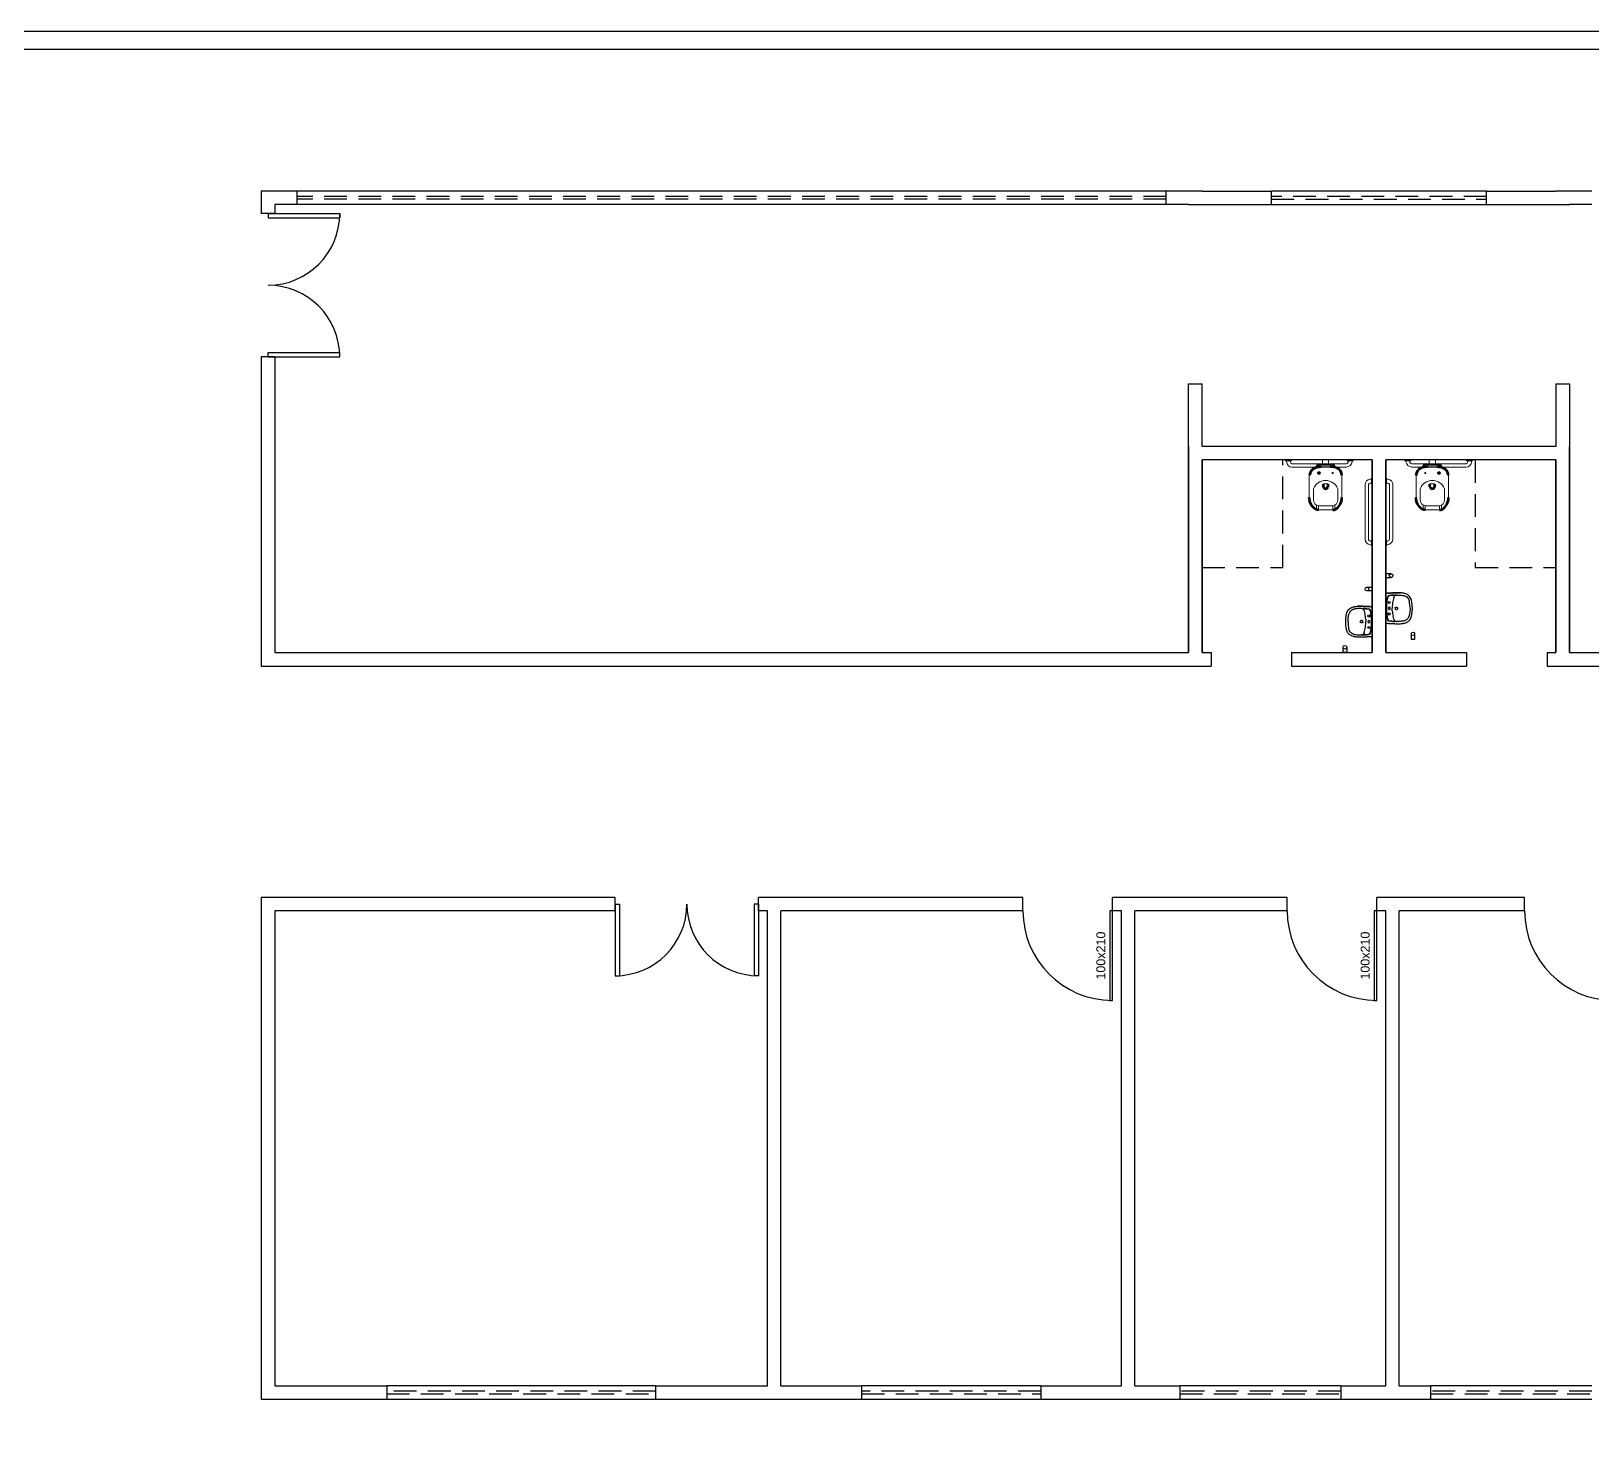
# Model space of a CAD drawing. Header units: centimetres. Extents: x 45464 to 689103, y 12036 to 15025.
# Drawn here: x 684745 to 686487, y 13469 to 15025 of the extents above; entities that cross this region are included whole.
import ezdxf
from ezdxf.enums import TextEntityAlignment as Align

# ---------------------------------------------------------------- set-up
doc = ezdxf.new("R2010")
doc.units = ezdxf.units.CM
doc.header["$LTSCALE"] = 4
doc.linetypes.add('DASHED2', pattern=[9.525, 6.35, -3.175])
for name, color, linetype in [('0.1', 1, 'Continuous'), ('0.2', 2, 'Continuous'), ('0.4', 4, 'Continuous'), ('0.6', 6, 'Continuous'), ('02-CONT', 2, 'Continuous'), ('08', 8, 'Continuous'), ('PDF1_PH - Metal', 253, 'Continuous'), ('PROJEÇÕES', 1, 'DASHED2')]:
    doc.layers.add(name, color=color, linetype=linetype)
doc.styles.add('2mm 1-50', font='arial.ttf', dxfattribs={"height": 0.1})

# ---------------------------------------------------------------- blocks, each defined once
blk = doc.blocks.new('1_00-flat-3-flat-1')
at = {"color": 1}
for centre, start, end in [((94.5, -46.7), 270, 0), ((94.5, -206.7), 0, 90)]:
    blk.add_arc(centre, 80, start, end, dxfattribs=at)
at = {"layer": '0.2'}
for p, q in [((94.5, -46.7), (174.5, -46.7)), ((94.5, -46.7), (94.5, -51.5)), ((94.5, -51.5), (174.5, -51.5)), ((174.5, -46.7), (174.5, -51.5)), ((94.5, -206.7), (94.5, -201.9)), ((94.5, -201.9), (174.5, -201.9)), ((94.5, -206.7), (174.5, -206.7)), ((174.5, -206.7), (174.5, -201.9))]:
    blk.add_line(p, q, dxfattribs=at)
blk = doc.blocks.new('1_00e-flat-8-flat-1')
at = {"color": 1}
blk.add_arc((28.4, 52.3), 100, 180, 270, dxfattribs=at)
at = {"layer": '02-CONT'}
blk.add_lwpolyline([(28.4, 52.3), (25.4, 52.3), (25.4, -47.7), (28.4, -47.7)], close=True, dxfattribs=at)
blk = doc.blocks.new('1_00e-flat-7-flat-1')
at = {"color": 1}
blk.add_arc((28.4, 52.3), 100, 180, 270, dxfattribs=at)
at = {"layer": '02-CONT'}
blk.add_lwpolyline([(28.4, 52.3), (25.4, 52.3), (25.4, -47.7), (28.4, -47.7)], close=True, dxfattribs=at)
blk = doc.blocks.new('1_00e-flat-6-flat-1')
at = {"color": 1}
blk.add_arc((28.4, 52.3), 100, 180, 270, dxfattribs=at)
at = {"layer": '02-CONT'}
blk.add_lwpolyline([(28.4, 52.3), (25.4, 52.3), (25.4, -47.7), (28.4, -47.7)], close=True, dxfattribs=at)
blk = doc.blocks.new('1_00-flat-1-flat-1')
at = {"color": 1}
for centre, start, end in [((-206.7, -94.5), 270, 0), ((-46.7, -94.5), 180, 270)]:
    blk.add_arc(centre, 80, start, end, dxfattribs=at)
at = {"layer": '0.2'}
for p, q in [((-206.7, -94.5), (-201.9, -94.5)), ((-206.7, -94.5), (-206.7, -174.5)), ((-201.9, -94.5), (-201.9, -174.5)), ((-51.5, -94.5), (-51.5, -174.5)), ((-46.7, -94.5), (-51.5, -94.5)), ((-46.7, -94.5), (-46.7, -174.5)), ((-206.7, -174.5), (-201.9, -174.5)), ((-46.7, -174.5), (-51.5, -174.5))]:
    blk.add_line(p, q, dxfattribs=at)
blk = doc.blocks.new('Barra 3-flat-4-flat-1')
at = {"layer": 'PDF1_PH - Metal', "lineweight": 9}
for points in [[(25378.6, 19003.4), (25378.6, 19064.4)], [(25382.4, 19003.4), (25382.4, 19064.4)], [(25384.5, 19070.3), (25385.8, 19070.3)], [(25384.5, 19066), (25385.8, 19066)], [(25384.5, 19001.3), (25385.8, 19001.3)], [(25384.5, 18997.1), (25385.8, 18997.1)]]:
    blk.add_lwpolyline(points, dxfattribs=at)
for points in [[(25386.6, 19064.8), (25386.6, 19071.5), (25385.8, 19071.5), (25385.8, 19064.8)], [(25386.6, 18995.8), (25386.6, 19002.6), (25385.8, 19002.6), (25385.8, 18995.8)]]:
    blk.add_lwpolyline(points, close=True, dxfattribs=at)
for centre, radius, start, end in [((25384.7, 19064.1), 6.14, 92.0523, 179.9639), ((25384.6, 19063.8), 2.26, 91.8185, 165.4984), ((25385.6, 19004), 6.99, 182.8701, 261.3064), ((25384.7, 19003.6), 2.27, 183.7764, 266.2265)]:
    blk.add_arc(centre, radius, start, end, dxfattribs=at)
blk = doc.blocks.new('Barra 3-flat-3-flat-1')
at = {"layer": 'PDF1_PH - Metal', "lineweight": 9}
for points in [[(-19064.8, 25386.6), (-19071.5, 25386.6), (-19071.5, 25385.8), (-19064.8, 25385.8)], [(-18995.8, 25386.6), (-19002.6, 25386.6), (-19002.6, 25385.8), (-18995.8, 25385.8)]]:
    blk.add_lwpolyline(points, close=True, dxfattribs=at)
for points in [[(-19070.3, 25384.5), (-19070.3, 25385.8)], [(-19066, 25384.5), (-19066, 25385.8)], [(-19003.4, 25382.4), (-19064.4, 25382.4)], [(-19003.4, 25378.6), (-19064.4, 25378.6)], [(-19001.3, 25384.5), (-19001.3, 25385.8)], [(-18997.1, 25384.5), (-18997.1, 25385.8)]]:
    blk.add_lwpolyline(points, dxfattribs=at)
for centre, radius, start, end in [((-19064.1, 25384.7), 6.14, 182.0523, 269.9639), ((-19063.8, 25384.6), 2.26, 181.8185, 255.4984), ((-19004, 25385.6), 6.99, 272.8701, 351.3064), ((-19003.6, 25384.7), 2.27, 273.7764, 356.2265)]:
    blk.add_arc(centre, radius, start, end, dxfattribs=at)
blk = doc.blocks.new('bacia sanit-flat-2-flat-1')
at = {"layer": 'PDF1_PH - Metal', "lineweight": 9}
for points in [[(24425.3, -16643.3), (24425.6, -16643.3), (24439.1, -16643.3), (24439.9, -16643.3)], [(24426.8, -16644.5), (24426.8, -16644.5), (24426.8, -16645), (24426.8, -16645.4), (24426.8, -16645.8), (24432.3, -16645.8), (24437.8, -16645.8), (24437.8, -16645.4), (24437.8, -16645), (24437.8, -16644.5)], [(24437.4, -16644.1), (24437, -16644.1), (24436.6, -16644.1), (24428.1, -16644.1), (24427.7, -16644.1), (24427.2, -16644.1)], [(24428.9, -16643.3), (24428.9, -16638.2)], [(24435.7, -16643.3), (24435.7, -16638.2)], [(24414.1, -16680.1), (24414.1, -16655.1)], [(24429.8, -16665.7), (24429.8, -16665.3), (24429.8, -16664.8), (24430.2, -16664.8), (24430.6, -16664.8), (24431.1, -16664.8), (24431.5, -16664.8), (24431.9, -16664.8), (24432.3, -16664.8), (24432.7, -16664.8), (24433.2, -16664.8), (24433.6, -16664.8), (24434, -16664.8), (24434.4, -16664.8), (24434.9, -16664.8), (24434.9, -16665.3), (24434.9, -16665.3)], [(24450.5, -16655.1), (24450.5, -16680.1)], [(24418.8, -16682.6), (24418.8, -16682.2), (24418.8, -16681.8), (24418.8, -16681.3), (24418.8, -16680.5), (24418.8, -16672), (24418.8, -16671.6), (24418.8, -16671.2), (24418.8, -16670.8), (24418.8, -16670.3)], [(24445.9, -16670.3), (24445.9, -16670.8), (24445.9, -16671.2), (24445.9, -16671.6), (24445.9, -16672), (24445.9, -16680.5), (24445.9, -16680.9), (24445.9, -16681.3), (24445.9, -16681.8), (24445.9, -16682.2), (24445.9, -16682.6)], [(24422.2, -16693.7), (24422.2, -16688.6)], [(24424.3, -16689.4), (24424.3, -16693.6), (24424.3, -16694)], [(24429.4, -16689.4), (24428.9, -16689.4), (24428.5, -16689.4), (24428.1, -16689.4), (24427.7, -16689.4), (24427.2, -16689.4), (24426.8, -16689.4), (24426.4, -16689.4), (24426, -16689.4), (24425.6, -16689.4), (24425.1, -16689.4), (24424.7, -16689.4), (24424.3, -16689.4)], [(24424.3, -16689.4), (24424.3, -16693.6), (24424.3, -16694)], [(24440.4, -16694), (24439.9, -16694), (24439.5, -16694), (24439.1, -16694), (24438.7, -16694), (24438.2, -16694), (24437.8, -16694), (24437.4, -16694), (24437, -16694), (24436.6, -16694), (24436.1, -16694), (24435.7, -16694), (24435.3, -16694), (24434.9, -16694), (24434.4, -16694), (24434, -16694), (24433.6, -16694), (24433.2, -16694), (24432.7, -16694), (24432.3, -16694), (24431.9, -16694), (24431.5, -16694), (24431.1, -16694), (24430.6, -16694), (24430.2, -16694), (24429.8, -16694), (24429.4, -16694), (24428.9, -16694), (24428.5, -16694), (24428.1, -16694), (24427.7, -16694), (24427.2, -16694), (24426.8, -16694), (24426.4, -16694), (24426, -16694), (24425.6, -16694), (24425.1, -16694), (24424.7, -16694), (24424.3, -16694)], [(24435.7, -16689.4), (24435.3, -16689.4), (24434.9, -16689.4), (24434.4, -16689.4), (24434, -16689.4), (24433.6, -16689.4), (24433.2, -16689.4), (24432.7, -16689.4), (24432.3, -16689.4), (24431.9, -16689.4), (24431.5, -16689.4), (24431.1, -16689.4), (24430.6, -16689.4), (24430.2, -16689.4), (24429.4, -16689.4)], [(24440.4, -16689.4), (24439.9, -16689.4), (24439.5, -16689.4), (24439.1, -16689.4), (24438.7, -16689.4), (24438.2, -16689.4), (24437.8, -16689.4), (24437.4, -16689.4), (24437, -16689.4), (24436.6, -16689.4), (24436.1, -16689.4), (24435.7, -16689.4)], [(24440.4, -16689.4), (24440.4, -16693.6), (24440.4, -16694)], [(24442.5, -16693.7), (24442.5, -16688.6)]]:
    blk.add_lwpolyline(points, dxfattribs=at)
at = {"layer": 'PDF1_PH - Metal', "lineweight": 211}
for points in [[(24424.3, -16694, -0.086524), (24421.5, -16693.5, -0.264906), (24414.1, -16680.1)], [(24440.4, -16694, 0.086524), (24443.1, -16693.5, 0.264906), (24450.5, -16680.1)]]:
    blk.add_lwpolyline(points, format="xyb", dxfattribs=at)
blk.add_lwpolyline([(24432.3, -16670.3), (24432.3, -16670.3), (24432.3, -16670.3)], dxfattribs=at)
blk.add_circle((24424.9, -16652.8), 0.635, dxfattribs=at)
at = {"layer": 'PDF1_PH - Metal', "lineweight": 9}
blk.add_circle((24440.2, -16652.8), 0.635, dxfattribs=at)
at = {"layer": 'PDF1_PH - Metal', "lineweight": 211}
for centre, radius, start, end in [((24424.4, -16656.6), 10.3, 114.627, 171.8049), ((24429, -16673.4), 27.6, 94.427, 108.8013), ((24425.4, -16646.3), 3.02, 87.2926, 184.2593), ((24436.5, -16672), 26.2, 71.0139, 87.0973), ((24439.1, -16646.3), 3.16, 358.1661, 74.6032), ((24441.7, -16655.4), 8.83, 0.3217, 67.8056), ((23393.8, -16666.6), 1036, 359.9217, 0.0783), ((24432.3, -16667.8), 2.55, 185.8679, 354.1321), ((25678.1, -16666.6), 1243.2, 179.9347, 180.0653)]:
    blk.add_arc(centre, radius, start, end, dxfattribs=at)
at = {"layer": 'PDF1_PH - Metal', "lineweight": 9}
for centre, radius, start, end in [((24427.2, -16644.5), 0.423, 90, 180), ((24437.4, -16644.5), 0.423, 360, 90), ((24432.3, -16675.5), 14.5, 20.9822, 159.0178), ((24425.6, -16682.7), 6.82, 179.3561, 258.828), ((24439, -16682.7), 6.82, 281.172, 0.6439)]:
    blk.add_arc(centre, radius, start, end, dxfattribs=at)
blk = doc.blocks.new('L.51_P-flat-2-flat-1')
at = {"layer": '08'}
for p, q in [((-21.1, 13.8), (-21.1, 13.8)), ((-16.6, 17.2), (-16.6, 17.2)), ((-11.9, 14.6), (-12.2, 14.6)), ((-11, 14.6), (-10.2, 14.6)), ((-8.9, 12.1), (-8.2, 9)), ((-6.1, 14.4), (-4.1, 14.3)), ((-6.1, 14.4), (-4.1, 14.3)), ((-6.1, 14.4), (-6.1, 14.4)), ((-2.3, 16.8), (-2.3, 16.8)), ((-1.8, 10.3), (-1.8, 10.3)), ((-0.7, 16.6), (-0.6, 16.6)), ((-0.6, 16.6), (-0.6, 16.6)), ((0, 16), (0, 15.9)), ((0, 15.9), (0, -15.9)), ((-21.1, -13.8), (-21.1, -13.8)), ((-16.6, -17.2), (-16.6, -17.2)), ((-11.9, -14.6), (-12.2, -14.6)), ((-11, -14.6), (-10.2, -14.6)), ((-8.9, -12.1), (-8.2, -9)), ((-6.1, -14.4), (-4.1, -14.3)), ((-6.1, -14.4), (-4.1, -14.3)), ((-6.1, -14.4), (-6.1, -14.4)), ((-2.3, -16.8), (-2.3, -16.8)), ((-1.8, -10.3), (-1.8, -10.3)), ((-0.8, 0), (-0.8, 0)), ((-0.6, -16.6), (-0.7, -16.6)), ((-0.6, -16.6), (-0.6, -16.6)), ((0, -16), (0, -15.9))]:
    blk.add_line(p, q, dxfattribs=at)
for points in [[(-29.7, 0), (-29.7, 0, -0.024234), (-29.5, 4)], [(-29.5, 4, -0.007611), (-29.3, 5.6, -0.01342), (-29.1, 7.2, -0.036993), (-28.4, 9.9, -0.053243), (-27.3, 12.2, -0.127567), (-24.2, 15.2, -0.05263), (-21.9, 16.3, -0.024865), (-20.3, 16.7, -0.007061), (-19.8, 16.8)], [(-27.1, 0), (-27.1, 0, -0.019657), (-27, 3.2)], [(-27.1, 0), (-27.1, 0, 0.019657), (-27, -3.2)], [(-27, 3.2), (-27, 3.2, -0.005718), (-26.9, 4.1)], [(-26.9, 4.1, -0.00807), (-26.7, 5.4, -0.011919), (-26.5, 6.7, -0.013199), (-26.3, 7.8, -0.008071), (-26.2, 8.3)], [(-21.1, 13.8, 0.030827), (-22.2, 13.4, 0.09604), (-24.4, 11.8, 0.063195), (-25.3, 10.4, 0.034611), (-25.9, 9.3, 0.022848), (-26.2, 8.3)], [(-18.6, 14.4, 0.020568), (-20, 14.1, 0.019806), (-21.1, 13.8)], [(-19.8, 16.8, -0.02367), (-17.6, 17.1, -0.009145), (-16.6, 17.2)], [(-12.2, 14.6, 0.002269), (-13.8, 14.7, 0.004998), (-15, 14.6, 0.007991), (-16.2, 14.6, 0.025422), (-18.6, 14.4)], [(-2.3, 16.8, 0.006011), (-4.1, 16.9, 0.005348), (-6.8, 17.1, 0.004521), (-12.1, 17.2, 0.006524), (-14.4, 17.3, 0.013546), (-16.6, 17.2)], [(-16.6, 17.2, -0.014577), (-14.4, 17.3, -0.005049), (-13, 17.3, -0.003057), (-11.2, 17.2, -0.003579), (-6.6, 17.1, -0.005839), (-3.9, 16.9, -0.006773), (-2.3, 16.8)], [(-12.1, 1.4), (-12.1, 1.4, 0.381509), (-13.4, 0)], [(-12.1, -1.4), (-12.1, -1.4, -0.381509), (-13.4, 0)], [(-10.7, 0.8), (-10.7, 0.8, 0.2534), (-11.9, 1.4)], [(-11.7, 14.6), (-11.7, 14.6, 0.021484), (-11.6, 14.6)], [(-11.6, 14.6, 0.041118), (-11.6, 14.6, 0.033041), (-11.6, 14.6, 0.026349), (-11.6, 14.6, 0.020575), (-11.6, 14.6, 0.016329), (-11.6, 14.6, 0.013256), (-11.6, 14.6, 0.016526), (-11.6, 14.6, 0.01256), (-11.6, 14.6, 0.007787), (-11.7, 14.6)], [(-11.6, 14.6), (-11.6, 14.6, -0.000884), (-11, 14.6)], [(-11.6, 14.6, 0.048484), (-11.6, 14.6, 0.048279), (-11.6, 14.6, 0.084885), (-11.6, 14.6, 0.141909), (-11.6, 14.5, 0.057696), (-11.6, 14.5, 0.043541), (-11.6, 14.5, 0.040045), (-11.6, 14.5, 0.034229), (-11.6, 14.5, 0.023292), (-11.6, 14.5, 0.016532), (-11.6, 14.5, 0.014864), (-11.5, 14.5, 0.018599), (-11.5, 14.5, 0.010502), (-11.5, 14.5)], [(-11.6, 14.6, 0.032299), (-11.6, 14.6, 0.039418), (-11.6, 14.6, 0.046129), (-11.6, 14.6, 0.058765), (-11.6, 14.6, 0.15242), (-11.6, 14.6, 0.058959), (-11.6, 14.6, 0.046419), (-11.6, 14.6, -0.005047), (-11.6, 14.6, -0.034816), (-11.6, 14.6, -0.004251), (-11.6, 14.6, 0.041022), (-11.6, 14.6)], [(-11.5, 14.6, 0.034945), (-11.5, 14.6, 0.02698), (-11.5, 14.6, 0.021593), (-11.5, 14.6, 0.016954), (-11.5, 14.6, 0.017111), (-11.5, 14.6, 0.016189), (-11.5, 14.6, 0.01233), (-11.6, 14.6, 0.012048), (-11.6, 14.6)], [(-11.5, 14.5, 0.031436), (-11.5, 14.6, 0.037384), (-11.5, 14.6, 0.040471), (-11.5, 14.6, 0.050709), (-11.5, 14.6, 0.178998), (-11.5, 14.6, 0.053532), (-11.5, 14.6, 0.043329), (-11.5, 14.6, 0.036196), (-11.5, 14.6, 0.039167), (-11.5, 14.6, -0.07472), (-11.5, 14.6, 0.042333), (-11.5, 14.6)], [(-8.9, 12.1), (-8.9, 12.1, 0.307483), (-11.5, 14.5)], [(-11.5, 14.5, 0.009681), (-11.5, 14.5, 0.009978), (-11.5, 14.5, 0.026851), (-11.5, 14.5, 0.027297), (-11.5, 14.5, 0.027498), (-11.5, 14.5, 0.032168), (-11.5, 14.5, 0.049163), (-11.5, 14.5, 0.186923), (-11.5, 14.5, 0.107041), (-11.5, 14.5, 0.038487), (-11.5, 14.5, 0.012498), (-11.5, 14.5, -0.025241), (-11.5, 14.5, -0.046032), (-11.5, 14.5)], [(-11, 14.6, 0.005207), (-9.8, 14.6, -0.005375), (-9.2, 14.6, -0.00664), (-8.6, 14.6, -0.004375), (-7.9, 14.6, -0.001156), (-6.7, 14.5, 0.003092), (-6.1, 14.4)], [(-10.5, 0), (-10.5, 0, 0.124906), (-10.7, 0.7)], [(-9.2, 14.6, 0.00474), (-9.5, 14.6, 0.002257), (-9.8, 14.6, -0.000797), (-10.2, 14.6)], [(-6.1, 14.4, -0.002091), (-6.5, 14.5, -0.001464), (-7.6, 14.5, 0.004115), (-8.4, 14.6, 0.007251), (-9.2, 14.6)], [(-7.3, 2.9, -0.012649), (-7.2, 0.9, -0.007226), (-7.2, 0)], [(-7.3, -2.9, 0.012649), (-7.2, -0.9, 0.007226), (-7.2, 0)], [(-4.1, 14.3), (-4.1, 14.3, -0.334834), (-2.3, 12.9)], [(-4.1, 14.3), (-4.1, 14.3, -0.000631), (-4.1, 14.3)], [(-2.3, 12.9), (-2.3, 12.9, 0.332966), (-4.1, 14.3)], [(-2.3, 16.8), (-2.3, 16.8, -0.007612), (-0.7, 16.6)], [(-2.3, 12.9), (-2.3, 12.9, -0.047394), (-0.8, 2.2)], [(-2.3, 12.9), (-2.3, 12.9, 0.000374), (-2.3, 12.9)], [(-0.8, 0), (-0.8, 0, 0.05776), (-2.3, 12.9)], [(-0.8, 0), (-0.8, 0, -0.05776), (-2.3, -12.9)], [(-0.8, 2.2), (-0.8, 2.2, -0.010006), (-0.8, 0)], [(-0.6, 16.6), (-0.6, 16.6, -0.380301), (0, 16)], [(-29.5, -4), (-29.5, -4, -0.024376), (-29.7, 0)], [(-19.8, -16.8, -0.041222), (-22.4, -16.1, -0.064156), (-24.9, -14.8, -0.11159), (-27.5, -11.9, -0.047064), (-28.4, -9.9, -0.01722), (-28.7, -8.9, -0.01972), (-29.1, -7.2, -0.013523), (-29.3, -5.6, -0.009069), (-29.5, -4)], [(-27, -3.2), (-27, -3.2, 0.005718), (-26.9, -4.1)], [(-26.9, -4.1, 0.00807), (-26.7, -5.4, 0.011919), (-26.5, -6.7, 0.013199), (-26.3, -7.8, 0.008071), (-26.2, -8.3)], [(-21.1, -13.8, -0.030827), (-22.2, -13.4, -0.09604), (-24.4, -11.8, -0.063195), (-25.3, -10.4, -0.034611), (-25.9, -9.3, -0.022848), (-26.2, -8.3)], [(-21.1, -13.8, 0.022641), (-19.9, -14.1, 0.018458), (-18.6, -14.4)], [(-16.6, -17.2, -0.021184), (-18.8, -17, -0.011263), (-19.8, -16.8)], [(-18.6, -14.4, 0.025995), (-16.2, -14.6, 0.0078), (-15.4, -14.6, 0.006638), (-12.2, -14.6)], [(-2.3, -16.8, -0.006011), (-4.1, -16.9, -0.005348), (-6.8, -17.1, -0.004521), (-12.1, -17.2, -0.006524), (-14.4, -17.3, -0.013546), (-16.6, -17.2)], [(-2.3, -16.8, -0.00678), (-3.9, -16.9, -0.004564), (-5.7, -17, -0.002524), (-7.5, -17.1, -0.004352), (-12.1, -17.2, -0.006501), (-14.4, -17.3, -0.013543), (-16.6, -17.2)], [(-10.7, -0.8), (-10.7, -0.8, -0.2534), (-11.9, -1.4)], [(-11.7, -14.6), (-11.7, -14.6, -0.021484), (-11.6, -14.6)], [(-11.6, -14.6, -0.041118), (-11.6, -14.6, -0.033041), (-11.6, -14.6, -0.026349), (-11.6, -14.6, -0.020575), (-11.6, -14.6, -0.016329), (-11.6, -14.6, -0.013256), (-11.6, -14.6, -0.016526), (-11.6, -14.6, -0.01256), (-11.6, -14.6, -0.007787), (-11.7, -14.6)], [(-11.6, -14.6, -0.048484), (-11.6, -14.6, -0.048279), (-11.6, -14.6, -0.084885), (-11.6, -14.6, -0.141909), (-11.6, -14.5, -0.057696), (-11.6, -14.5, -0.043541), (-11.6, -14.5, -0.040045), (-11.6, -14.5, -0.034229), (-11.6, -14.5, -0.023292), (-11.6, -14.5, -0.016532), (-11.6, -14.5, -0.014864), (-11.5, -14.5, -0.018599), (-11.5, -14.5, -0.010502), (-11.5, -14.5)], [(-11.6, -14.6), (-11.6, -14.6, 0.000884), (-11, -14.6)], [(-11.6, -14.6, -0.032299), (-11.6, -14.6, -0.039418), (-11.6, -14.6, -0.046129), (-11.6, -14.6, -0.058765), (-11.6, -14.6, -0.15242), (-11.6, -14.6, -0.058959), (-11.6, -14.6, -0.046419), (-11.6, -14.6, 0.005047), (-11.6, -14.6, 0.034816), (-11.6, -14.6, 0.004251), (-11.6, -14.6, -0.041022), (-11.6, -14.6)], [(-8.9, -12.1), (-8.9, -12.1, -0.307483), (-11.5, -14.5)], [(-11, -14.6, -0.005207), (-9.8, -14.6, 0.005375), (-9.2, -14.6, 0.00664), (-8.6, -14.6, 0.004375), (-7.9, -14.6, 0.001156), (-6.7, -14.5, -0.003092), (-6.1, -14.4)], [(-10.5, 0), (-10.5, 0, -0.124906), (-10.7, -0.7)], [(-9.2, -14.6, -0.00474), (-9.5, -14.6, -0.002257), (-9.8, -14.6, 0.000797), (-10.2, -14.6)], [(-6.1, -14.4, 0.002091), (-6.5, -14.5, 0.001464), (-7.6, -14.5, -0.004115), (-8.4, -14.6, -0.007251), (-9.2, -14.6)], [(-4.1, -14.3), (-4.1, -14.3, 0.334834), (-2.3, -12.9)], [(-2.3, -12.9), (-2.3, -12.9, -0.332962), (-4.1, -14.3)], [(-4.1, -14.3), (-4.1, -14.3, 0.000631), (-4.1, -14.3)], [(-2.3, -12.9), (-2.3, -12.9, 0.047394), (-0.8, -2.2)], [(-2.3, -12.9), (-2.3, -12.9, -0.000374), (-2.3, -12.9)], [(-0.7, -16.6), (-0.7, -16.6, -0.007418), (-2.3, -16.8)], [(-0.8, -2.2), (-0.8, -2.2, 0.010006), (-0.8, 0)], [(0, -16), (0, -16, -0.380329), (-0.6, -16.6)]]:
    blk.add_lwpolyline(points, format="xyb", dxfattribs=at)
at = {"layer": '08', "ltscale": 27.502596}
for centre in [(-3.8, 6.4), (-3.8, -6.4)]:
    blk.add_circle(centre, 1.22, dxfattribs=at)
at = {"layer": '08'}
for centre, radius, start, end in [((-51.2, -0.7), 44, 4.616, 12.655), ((-3.9, 0), 1.22, 360, 180), ((-3.9, 0), 1.22, 180, 0), ((-51.2, 0.7), 44, 347.345, 355.384)]:
    blk.add_arc(centre, radius, start, end, dxfattribs=at)
for centre, major_axis, ratio, start_param, end_param in [((-12, 0), (0.13, 1.46), 0.992499, 0.072609, 0.200275), ((-12, 11.4), (0.71, 3.15), 0.999971, 0.133525, 0.210872), ((-11.5, 15.2), (0.347, -0.538), 0.98852, 5.563301, 5.699979), ((-11.5, 15.2), (0.424, 0.48), 0.993745, 3.733046, 3.862859), ((-11.9, 0), (0.03, 1.44), 0.991671, 5.253548, 5.29957), ((-11.9, 0), (0.06, 1.44), 0.992169, 5.255337, 5.27196), ((-12, 0), (0.13, -1.46), 0.992499, 6.08291, 6.210576), ((-12, -11.4), (0.71, -3.15), 0.999971, 6.072313, 6.14966), ((-11.9, 0), (0.03, -1.44), 0.991671, 0.983616, 1.029637), ((-11.9, 0), (0.06, -1.44), 0.992169, 1.011226, 1.027848)]:
    blk.add_ellipse(centre, major_axis=major_axis, ratio=ratio, start_param=start_param, end_param=end_param, dxfattribs=at)
blk = doc.blocks.new('Barra 3-flat-2-flat-1')
at = {"layer": 'PDF1_PH - Metal', "lineweight": 9}
for points in [[(-25386.6, 19064.8), (-25386.6, 19071.5), (-25385.8, 19071.5), (-25385.8, 19064.8)], [(-25386.6, 18995.8), (-25386.6, 19002.6), (-25385.8, 19002.6), (-25385.8, 18995.8)]]:
    blk.add_lwpolyline(points, close=True, dxfattribs=at)
for points in [[(-25384.5, 19070.3), (-25385.8, 19070.3)], [(-25384.5, 19066), (-25385.8, 19066)], [(-25382.4, 19003.4), (-25382.4, 19064.4)], [(-25378.6, 19003.4), (-25378.6, 19064.4)], [(-25384.5, 19001.3), (-25385.8, 19001.3)], [(-25384.5, 18997.1), (-25385.8, 18997.1)]]:
    blk.add_lwpolyline(points, dxfattribs=at)
for centre, radius, start, end in [((-25384.7, 19064.1), 6.14, 0.0361, 87.9477), ((-25384.6, 19063.8), 2.26, 14.5016, 88.1815), ((-25385.6, 19004), 6.99, 278.6936, 357.1299), ((-25384.7, 19003.6), 2.27, 273.7735, 356.2236)]:
    blk.add_arc(centre, radius, start, end, dxfattribs=at)
blk = doc.blocks.new('Barra 3-flat-1-flat-1')
at = {"layer": 'PDF1_PH - Metal', "lineweight": 9}
for points in [[(18995.8, 25386.6), (19002.6, 25386.6), (19002.6, 25385.8), (18995.8, 25385.8)], [(19064.8, 25386.6), (19071.5, 25386.6), (19071.5, 25385.8), (19064.8, 25385.8)]]:
    blk.add_lwpolyline(points, close=True, dxfattribs=at)
for points in [[(18997.1, 25384.5), (18997.1, 25385.8)], [(19001.3, 25384.5), (19001.3, 25385.8)], [(19003.4, 25382.4), (19064.4, 25382.4)], [(19003.4, 25378.6), (19064.4, 25378.6)], [(19066, 25384.5), (19066, 25385.8)], [(19070.3, 25384.5), (19070.3, 25385.8)]]:
    blk.add_lwpolyline(points, dxfattribs=at)
for centre, radius, start, end in [((19004, 25385.6), 6.99, 188.6936, 267.1299), ((19003.6, 25384.7), 2.27, 183.7735, 266.2236), ((19064.1, 25384.7), 6.14, 270.0361, 357.9477), ((19063.8, 25384.6), 2.26, 284.5016, 358.1815)]:
    blk.add_arc(centre, radius, start, end, dxfattribs=at)
blk = doc.blocks.new('bacia sanit-flat-1-flat-1')
at = {"layer": 'PDF1_PH - Metal', "lineweight": 9}
for points in [[(-24425.3, -16643.3), (-24425.6, -16643.3), (-24439.1, -16643.3), (-24439.9, -16643.3)], [(-24426.8, -16644.5), (-24426.8, -16644.5), (-24426.8, -16645), (-24426.8, -16645.4), (-24426.8, -16645.8), (-24432.3, -16645.8), (-24437.8, -16645.8), (-24437.8, -16645.4), (-24437.8, -16645), (-24437.8, -16644.5)], [(-24437.4, -16644.1), (-24437, -16644.1), (-24436.6, -16644.1), (-24428.1, -16644.1), (-24427.7, -16644.1), (-24427.2, -16644.1)], [(-24435.7, -16643.3), (-24435.7, -16638.2)], [(-24428.9, -16643.3), (-24428.9, -16638.2)], [(-24450.5, -16655.1), (-24450.5, -16680.1)], [(-24429.8, -16665.7), (-24429.8, -16665.3), (-24429.8, -16664.8), (-24430.2, -16664.8), (-24430.6, -16664.8), (-24431.1, -16664.8), (-24431.5, -16664.8), (-24431.9, -16664.8), (-24432.3, -16664.8), (-24432.7, -16664.8), (-24433.2, -16664.8), (-24433.6, -16664.8), (-24434, -16664.8), (-24434.4, -16664.8), (-24434.9, -16664.8), (-24434.9, -16665.3), (-24434.9, -16665.3)], [(-24414.1, -16680.1), (-24414.1, -16655.1)], [(-24445.9, -16670.3), (-24445.9, -16670.8), (-24445.9, -16671.2), (-24445.9, -16671.6), (-24445.9, -16672), (-24445.9, -16680.5), (-24445.9, -16680.9), (-24445.9, -16681.3), (-24445.9, -16681.8), (-24445.9, -16682.2), (-24445.9, -16682.6)], [(-24418.8, -16682.6), (-24418.8, -16682.2), (-24418.8, -16681.8), (-24418.8, -16681.3), (-24418.8, -16680.5), (-24418.8, -16672), (-24418.8, -16671.6), (-24418.8, -16671.2), (-24418.8, -16670.8), (-24418.8, -16670.3)], [(-24442.5, -16693.7), (-24442.5, -16688.6)], [(-24440.4, -16689.4), (-24440.4, -16693.6), (-24440.4, -16694)], [(-24440.4, -16689.4), (-24439.9, -16689.4), (-24439.5, -16689.4), (-24439.1, -16689.4), (-24438.7, -16689.4), (-24438.2, -16689.4), (-24437.8, -16689.4), (-24437.4, -16689.4), (-24437, -16689.4), (-24436.6, -16689.4), (-24436.1, -16689.4), (-24435.7, -16689.4)], [(-24440.4, -16694), (-24439.9, -16694), (-24439.5, -16694), (-24439.1, -16694), (-24438.7, -16694), (-24438.2, -16694), (-24437.8, -16694), (-24437.4, -16694), (-24437, -16694), (-24436.6, -16694), (-24436.1, -16694), (-24435.7, -16694), (-24435.3, -16694), (-24434.9, -16694), (-24434.4, -16694), (-24434, -16694), (-24433.6, -16694), (-24433.2, -16694), (-24432.7, -16694), (-24432.3, -16694), (-24431.9, -16694), (-24431.5, -16694), (-24431.1, -16694), (-24430.6, -16694), (-24430.2, -16694), (-24429.8, -16694), (-24429.4, -16694), (-24428.9, -16694), (-24428.5, -16694), (-24428.1, -16694), (-24427.7, -16694), (-24427.2, -16694), (-24426.8, -16694), (-24426.4, -16694), (-24426, -16694), (-24425.6, -16694), (-24425.1, -16694), (-24424.7, -16694), (-24424.3, -16694)], [(-24435.7, -16689.4), (-24435.3, -16689.4), (-24434.9, -16689.4), (-24434.4, -16689.4), (-24434, -16689.4), (-24433.6, -16689.4), (-24433.2, -16689.4), (-24432.7, -16689.4), (-24432.3, -16689.4), (-24431.9, -16689.4), (-24431.5, -16689.4), (-24431.1, -16689.4), (-24430.6, -16689.4), (-24430.2, -16689.4), (-24429.4, -16689.4)], [(-24429.4, -16689.4), (-24428.9, -16689.4), (-24428.5, -16689.4), (-24428.1, -16689.4), (-24427.7, -16689.4), (-24427.2, -16689.4), (-24426.8, -16689.4), (-24426.4, -16689.4), (-24426, -16689.4), (-24425.6, -16689.4), (-24425.1, -16689.4), (-24424.7, -16689.4), (-24424.3, -16689.4)], [(-24424.3, -16689.4), (-24424.3, -16693.6), (-24424.3, -16694)], [(-24424.3, -16689.4), (-24424.3, -16693.6), (-24424.3, -16694)], [(-24422.2, -16693.7), (-24422.2, -16688.6)]]:
    blk.add_lwpolyline(points, dxfattribs=at)
at = {"layer": 'PDF1_PH - Metal', "lineweight": 211}
for points in [[(-24440.4, -16694, -0.086524), (-24443.1, -16693.5, -0.264906), (-24450.5, -16680.1)], [(-24424.3, -16694, 0.086524), (-24421.5, -16693.5, 0.264906), (-24414.1, -16680.1)]]:
    blk.add_lwpolyline(points, format="xyb", dxfattribs=at)
blk.add_lwpolyline([(-24432.3, -16670.3), (-24432.3, -16670.3), (-24432.3, -16670.3)], dxfattribs=at)
at = {"layer": 'PDF1_PH - Metal', "lineweight": 9}
blk.add_circle((-24440.2, -16652.8), 0.635, dxfattribs=at)
at = {"layer": 'PDF1_PH - Metal', "lineweight": 211}
blk.add_circle((-24424.9, -16652.8), 0.635, dxfattribs=at)
for centre, radius, start, end in [((-24441.7, -16655.4), 8.83, 112.1944, 179.6783), ((-24436.5, -16672), 26.2, 92.9027, 108.9861), ((-24439.1, -16646.3), 3.16, 105.3968, 181.8339), ((-24429, -16673.4), 27.6, 71.1987, 85.573), ((-24425.4, -16646.3), 3.02, 355.7407, 92.7074), ((-24424.4, -16656.6), 10.3, 8.1951, 65.373), ((-25678.1, -16666.6), 1243.2, 359.9347, 0.0653), ((-24432.3, -16667.8), 2.55, 185.8679, 354.1321), ((-23393.8, -16666.6), 1036, 179.9217, 180.0783)]:
    blk.add_arc(centre, radius, start, end, dxfattribs=at)
at = {"layer": 'PDF1_PH - Metal', "lineweight": 9}
for centre, radius, start, end in [((-24437.4, -16644.5), 0.423, 90, 180), ((-24427.2, -16644.5), 0.423, 360, 90), ((-24432.3, -16675.5), 14.5, 20.9822, 159.0178), ((-24439, -16682.7), 6.82, 179.3561, 258.828), ((-24425.6, -16682.7), 6.82, 281.172, 0.6439)]:
    blk.add_arc(centre, radius, start, end, dxfattribs=at)
blk = doc.blocks.new('L.51_P-flat-1-flat-1')
at = {"layer": '08'}
for p, q in [((0, 16), (0, 15.9)), ((0, 15.9), (0, -15.9)), ((0.6, 16.6), (0.6, 16.6)), ((0.7, 16.6), (0.6, 16.6)), ((1.8, 10.3), (1.8, 10.3)), ((2.3, 16.8), (2.3, 16.8)), ((6.1, 14.4), (4.1, 14.3)), ((6.1, 14.4), (4.1, 14.3)), ((6.1, 14.4), (6.1, 14.4)), ((8.9, 12.1), (8.2, 9)), ((11, 14.6), (10.2, 14.6)), ((11.9, 14.6), (12.2, 14.6)), ((16.6, 17.2), (16.6, 17.2)), ((21.1, 13.8), (21.1, 13.8)), ((0, -16), (0, -15.9)), ((0.6, -16.6), (0.6, -16.6)), ((0.6, -16.6), (0.7, -16.6)), ((0.8, 0), (0.8, 0)), ((1.8, -10.3), (1.8, -10.3)), ((2.3, -16.8), (2.3, -16.8)), ((6.1, -14.4), (4.1, -14.3)), ((6.1, -14.4), (4.1, -14.3)), ((6.1, -14.4), (6.1, -14.4)), ((8.9, -12.1), (8.2, -9)), ((11, -14.6), (10.2, -14.6)), ((11.9, -14.6), (12.2, -14.6)), ((16.6, -17.2), (16.6, -17.2)), ((21.1, -13.8), (21.1, -13.8))]:
    blk.add_line(p, q, dxfattribs=at)
for points in [[(0.6, 16.6), (0.6, 16.6, 0.380301), (0, 16)], [(2.3, 16.8), (2.3, 16.8, 0.007612), (0.7, 16.6)], [(2.3, 12.9), (2.3, 12.9, 0.047394), (0.8, 2.2)], [(0.8, 0), (0.8, 0, -0.05776), (2.3, 12.9)], [(0.8, 2.2), (0.8, 2.2, 0.010006), (0.8, 0)], [(0.8, 0), (0.8, 0, 0.05776), (2.3, -12.9)], [(2.3, 16.8, -0.006011), (4.1, 16.9, -0.005348), (6.8, 17.1, -0.004521), (12.1, 17.2, -0.006524), (14.4, 17.3, -0.013546), (16.6, 17.2)], [(16.6, 17.2, 0.014577), (14.4, 17.3, 0.005049), (13, 17.3, 0.003057), (11.2, 17.2, 0.003579), (6.6, 17.1, 0.005839), (3.9, 16.9, 0.006773), (2.3, 16.8)], [(4.1, 14.3), (4.1, 14.3, 0.334834), (2.3, 12.9)], [(2.3, 12.9), (2.3, 12.9, -0.332966), (4.1, 14.3)], [(2.3, 12.9), (2.3, 12.9, -0.000374), (2.3, 12.9)], [(4.1, 14.3), (4.1, 14.3, 0.000631), (4.1, 14.3)], [(11, 14.6, -0.005207), (9.8, 14.6, 0.005375), (9.2, 14.6, 0.00664), (8.6, 14.6, 0.004375), (7.9, 14.6, 0.001156), (6.7, 14.5, -0.003092), (6.1, 14.4)], [(6.1, 14.4, 0.002091), (6.5, 14.5, 0.001464), (7.6, 14.5, -0.004115), (8.4, 14.6, -0.007251), (9.2, 14.6)], [(7.3, 2.9, 0.012649), (7.2, 0.9, 0.007226), (7.2, 0)], [(7.3, -2.9, -0.012649), (7.2, -0.9, -0.007226), (7.2, 0)], [(8.9, 12.1), (8.9, 12.1, -0.307483), (11.5, 14.5)], [(9.2, 14.6, -0.00474), (9.5, 14.6, -0.002257), (9.8, 14.6, 0.000797), (10.2, 14.6)], [(10.5, 0), (10.5, 0, -0.124906), (10.7, 0.7)], [(10.7, 0.8), (10.7, 0.8, -0.2534), (11.9, 1.4)], [(11.6, 14.6), (11.6, 14.6, 0.000884), (11, 14.6)], [(11.6, 14.6, -0.048484), (11.6, 14.6, -0.048279), (11.6, 14.6, -0.084885), (11.6, 14.6, -0.141909), (11.6, 14.5, -0.057696), (11.6, 14.5, -0.043541), (11.6, 14.5, -0.040045), (11.6, 14.5, -0.034229), (11.6, 14.5, -0.023292), (11.6, 14.5, -0.016532), (11.6, 14.5, -0.014864), (11.5, 14.5, -0.018599), (11.5, 14.5, -0.010502), (11.5, 14.5)], [(11.5, 14.5, -0.031436), (11.5, 14.6, -0.037384), (11.5, 14.6, -0.040471), (11.5, 14.6, -0.050709), (11.5, 14.6, -0.178998), (11.5, 14.6, -0.053532), (11.5, 14.6, -0.043329), (11.5, 14.6, -0.036196), (11.5, 14.6, -0.039167), (11.5, 14.6, 0.07472), (11.5, 14.6, -0.042333), (11.5, 14.6)], [(11.5, 14.6, -0.034945), (11.5, 14.6, -0.02698), (11.5, 14.6, -0.021593), (11.5, 14.6, -0.016954), (11.5, 14.6, -0.017111), (11.5, 14.6, -0.016189), (11.5, 14.6, -0.01233), (11.6, 14.6, -0.012048), (11.6, 14.6)], [(11.5, 14.5, -0.009681), (11.5, 14.5, -0.009978), (11.5, 14.5, -0.026851), (11.5, 14.5, -0.027297), (11.5, 14.5, -0.027498), (11.5, 14.5, -0.032168), (11.5, 14.5, -0.049163), (11.5, 14.5, -0.186923), (11.5, 14.5, -0.107041), (11.5, 14.5, -0.038487), (11.5, 14.5, -0.012498), (11.5, 14.5, 0.025241), (11.5, 14.5, 0.046032), (11.5, 14.5)], [(11.7, 14.6), (11.7, 14.6, -0.021484), (11.6, 14.6)], [(11.6, 14.6, -0.032299), (11.6, 14.6, -0.039418), (11.6, 14.6, -0.046129), (11.6, 14.6, -0.058765), (11.6, 14.6, -0.15242), (11.6, 14.6, -0.058959), (11.6, 14.6, -0.046419), (11.6, 14.6, 0.005047), (11.6, 14.6, 0.034816), (11.6, 14.6, 0.004251), (11.6, 14.6, -0.041022), (11.6, 14.6)], [(11.6, 14.6, -0.041118), (11.6, 14.6, -0.033041), (11.6, 14.6, -0.026349), (11.6, 14.6, -0.020575), (11.6, 14.6, -0.016329), (11.6, 14.6, -0.013256), (11.6, 14.6, -0.016526), (11.6, 14.6, -0.01256), (11.6, 14.6, -0.007787), (11.7, 14.6)], [(12.1, 1.4), (12.1, 1.4, -0.381509), (13.4, 0)], [(12.1, -1.4), (12.1, -1.4, 0.381509), (13.4, 0)], [(12.2, 14.6, -0.002269), (13.8, 14.7, -0.004998), (15, 14.6, -0.007991), (16.2, 14.6, -0.025422), (18.6, 14.4)], [(19.8, 16.8, 0.02367), (17.6, 17.1, 0.009145), (16.6, 17.2)], [(18.6, 14.4, -0.020568), (20, 14.1, -0.019806), (21.1, 13.8)], [(29.5, 4, 0.007611), (29.3, 5.6, 0.01342), (29.1, 7.2, 0.036993), (28.4, 9.9, 0.053243), (27.3, 12.2, 0.127567), (24.2, 15.2, 0.05263), (21.9, 16.3, 0.024865), (20.3, 16.7, 0.007061), (19.8, 16.8)], [(21.1, 13.8, -0.030827), (22.2, 13.4, -0.09604), (24.4, 11.8, -0.063195), (25.3, 10.4, -0.034611), (25.9, 9.3, -0.022848), (26.2, 8.3)], [(26.9, 4.1, 0.00807), (26.7, 5.4, 0.011919), (26.5, 6.7, 0.013199), (26.3, 7.8, 0.008071), (26.2, 8.3)], [(27, 3.2), (27, 3.2, 0.005718), (26.9, 4.1)], [(27.1, 0), (27.1, 0, 0.019657), (27, 3.2)], [(27.1, 0), (27.1, 0, -0.019657), (27, -3.2)], [(29.7, 0), (29.7, 0, 0.024234), (29.5, 4)], [(0, -16), (0, -16, 0.380329), (0.6, -16.6)], [(0.7, -16.6), (0.7, -16.6, 0.007418), (2.3, -16.8)], [(0.8, -2.2), (0.8, -2.2, -0.010006), (0.8, 0)], [(2.3, -12.9), (2.3, -12.9, -0.047394), (0.8, -2.2)], [(4.1, -14.3), (4.1, -14.3, -0.334834), (2.3, -12.9)], [(2.3, -12.9), (2.3, -12.9, 0.000374), (2.3, -12.9)], [(2.3, -12.9), (2.3, -12.9, 0.332962), (4.1, -14.3)], [(2.3, -16.8, 0.006011), (4.1, -16.9, 0.005348), (6.8, -17.1, 0.004521), (12.1, -17.2, 0.006524), (14.4, -17.3, 0.013546), (16.6, -17.2)], [(2.3, -16.8, 0.00678), (3.9, -16.9, 0.004564), (5.7, -17, 0.002524), (7.5, -17.1, 0.004352), (12.1, -17.2, 0.006501), (14.4, -17.3, 0.013543), (16.6, -17.2)], [(4.1, -14.3), (4.1, -14.3, -0.000631), (4.1, -14.3)], [(11, -14.6, 0.005207), (9.8, -14.6, -0.005375), (9.2, -14.6, -0.00664), (8.6, -14.6, -0.004375), (7.9, -14.6, -0.001156), (6.7, -14.5, 0.003092), (6.1, -14.4)], [(6.1, -14.4, -0.002091), (6.5, -14.5, -0.001464), (7.6, -14.5, 0.004115), (8.4, -14.6, 0.007251), (9.2, -14.6)], [(8.9, -12.1), (8.9, -12.1, 0.307483), (11.5, -14.5)], [(9.2, -14.6, 0.00474), (9.5, -14.6, 0.002257), (9.8, -14.6, -0.000797), (10.2, -14.6)], [(10.5, 0), (10.5, 0, 0.124906), (10.7, -0.7)], [(10.7, -0.8), (10.7, -0.8, 0.2534), (11.9, -1.4)], [(11.6, -14.6), (11.6, -14.6, -0.000884), (11, -14.6)], [(11.6, -14.6, 0.048484), (11.6, -14.6, 0.048279), (11.6, -14.6, 0.084885), (11.6, -14.6, 0.141909), (11.6, -14.5, 0.057696), (11.6, -14.5, 0.043541), (11.6, -14.5, 0.040045), (11.6, -14.5, 0.034229), (11.6, -14.5, 0.023292), (11.6, -14.5, 0.016532), (11.6, -14.5, 0.014864), (11.5, -14.5, 0.018599), (11.5, -14.5, 0.010502), (11.5, -14.5)], [(11.7, -14.6), (11.7, -14.6, 0.021484), (11.6, -14.6)], [(11.6, -14.6, 0.041118), (11.6, -14.6, 0.033041), (11.6, -14.6, 0.026349), (11.6, -14.6, 0.020575), (11.6, -14.6, 0.016329), (11.6, -14.6, 0.013256), (11.6, -14.6, 0.016526), (11.6, -14.6, 0.01256), (11.6, -14.6, 0.007787), (11.7, -14.6)], [(11.6, -14.6, 0.032299), (11.6, -14.6, 0.039418), (11.6, -14.6, 0.046129), (11.6, -14.6, 0.058765), (11.6, -14.6, 0.15242), (11.6, -14.6, 0.058959), (11.6, -14.6, 0.046419), (11.6, -14.6, -0.005047), (11.6, -14.6, -0.034816), (11.6, -14.6, -0.004251), (11.6, -14.6, 0.041022), (11.6, -14.6)], [(18.6, -14.4, -0.025995), (16.2, -14.6, -0.0078), (15.4, -14.6, -0.006638), (12.2, -14.6)], [(16.6, -17.2, 0.021184), (18.8, -17, 0.011263), (19.8, -16.8)], [(21.1, -13.8, -0.022641), (19.9, -14.1, -0.018458), (18.6, -14.4)], [(19.8, -16.8, 0.041222), (22.4, -16.1, 0.064156), (24.9, -14.8, 0.11159), (27.5, -11.9, 0.047064), (28.4, -9.9, 0.01722), (28.7, -8.9, 0.01972), (29.1, -7.2, 0.013523), (29.3, -5.6, 0.009069), (29.5, -4)], [(21.1, -13.8, 0.030827), (22.2, -13.4, 0.09604), (24.4, -11.8, 0.063195), (25.3, -10.4, 0.034611), (25.9, -9.3, 0.022848), (26.2, -8.3)], [(26.9, -4.1, -0.00807), (26.7, -5.4, -0.011919), (26.5, -6.7, -0.013199), (26.3, -7.8, -0.008071), (26.2, -8.3)], [(27, -3.2), (27, -3.2, -0.005718), (26.9, -4.1)], [(29.5, -4), (29.5, -4, 0.024376), (29.7, 0)]]:
    blk.add_lwpolyline(points, format="xyb", dxfattribs=at)
at = {"layer": '08', "ltscale": 27.502596}
for centre in [(3.8, 6.4), (3.8, -6.4)]:
    blk.add_circle(centre, 1.22, dxfattribs=at)
at = {"layer": '08'}
for centre, radius, start, end in [((3.9, 0), 1.22, 0, 180), ((3.9, 0), 1.22, 180, 360), ((51.2, -0.7), 44, 167.345, 175.384), ((51.2, 0.7), 44, 184.616, 192.655)]:
    blk.add_arc(centre, radius, start, end, dxfattribs=at)
for centre, major_axis, ratio, start_param, end_param in [((11.9, 0), (0.03, -1.44), 0.991671, -2.157977, -2.111955), ((11.9, 0), (0.06, -1.44), 0.992169, -2.130367, -2.113744), ((11.5, 15.2), (0.347, 0.538), 0.98852, -2.558386, -2.421709), ((11.5, 15.2), (0.424, -0.48), 0.993745, -0.721267, -0.591454), ((12, 11.4), (0.71, -3.15), 0.999971, 2.93072, 3.008068), ((12, 0), (0.13, -1.46), 0.992499, 2.941317, 3.068984), ((11.9, 0), (0.03, 1.44), 0.991671, 2.111955, 2.157977), ((11.9, 0), (0.06, 1.44), 0.992169, 2.113744, 2.130367), ((12, -11.4), (0.71, 3.15), 0.999971, -3.008068, -2.93072), ((12, 0), (0.13, 1.46), 0.992499, -3.068984, -2.941317)]:
    blk.add_ellipse(centre, major_axis=major_axis, ratio=ratio, start_param=start_param, end_param=end_param, dxfattribs=at)

msp = doc.modelspace()

# ---------------------------------------------------------------- linework, layer by layer
at = {"layer": '0.1', "linetype": 'DASHED2'}
for p, q in [((686369.7, 14840.6), (686129.7, 14840.6)), ((686129.7, 14837.6), (686369.7, 14837.6)), ((685442.2, 13507.5), (685142.2, 13507.5)), ((685142.2, 13504.5), (685442.2, 13504.5)), ((685872.2, 13507.5), (685672.2, 13507.5)), ((685672.2, 13504.5), (685872.2, 13504.5)), ((686207.2, 13507.5), (686027.2, 13507.5)), ((686027.2, 13504.5), (686207.2, 13504.5)), ((686487.2, 13507.5), (686307.2, 13507.5)), ((686307.2, 13504.5), (686487.2, 13504.5))]:
    msp.add_line(p, q, dxfattribs=at)
for points in [[(686012.2, 14840.6), (685042.2, 14840.6)], [(686012.2, 14837.6), (685042.2, 14837.6)]]:
    msp.add_lwpolyline(points, dxfattribs=at)
at = {"layer": '0.4'}
for points in [[(684212.9, 15025.1), (689103.4, 15025.1), (688248.2, 12558.8)], [(684237.9, 15005.1), (689075.3, 15005.1), (688251.3, 12628.8)]]:
    msp.add_lwpolyline(points, dxfattribs=at)
at = {"layer": '0.6'}
for p, q in [((685042.2, 14831.6), (685042.2, 14846.6)), ((686012.2, 14831.6), (686012.2, 14846.6)), ((686129.7, 14831.6), (686129.7, 14846.6)), ((686369.7, 14846.6), (686129.7, 14846.6)), ((686369.7, 14831.6), (686369.7, 14846.6)), ((686129.7, 14831.6), (686369.7, 14831.6)), ((685017.2, 14821.6), (685002.2, 14821.6)), ((685017.2, 14661.6), (685002.2, 14661.6)), ((686037.2, 14631.6), (686052.2, 14631.6)), ((686447.2, 14631.6), (686462.2, 14631.6)), ((686062.2, 14331.6), (686062.2, 14316.6)), ((686152.2, 14331.6), (686152.2, 14316.6)), ((686347.2, 14331.6), (686347.2, 14316.6)), ((686437.2, 14331.6), (686437.2, 14316.6)), ((685397.2, 14043.5), (685397.2, 14058.5)), ((685557.2, 14043.5), (685557.2, 14058.5)), ((685852.2, 14043.5), (685852.2, 14058.5)), ((685952.2, 14043.5), (685952.2, 14058.5)), ((686147.2, 14043.5), (686147.2, 14058.5)), ((686247.2, 14043.5), (686247.2, 14058.5)), ((686412.2, 14043.5), (686412.2, 14058.5)), ((685142.2, 13513.5), (685142.2, 13498.5)), ((685442.2, 13513.5), (685142.2, 13513.5)), ((685442.2, 13513.5), (685442.2, 13498.5)), ((685672.2, 13513.5), (685672.2, 13498.5)), ((685872.2, 13513.5), (685672.2, 13513.5)), ((685872.2, 13513.5), (685872.2, 13498.5)), ((686027.2, 13513.5), (686027.2, 13498.5)), ((686207.2, 13513.5), (686027.2, 13513.5)), ((686207.2, 13513.5), (686207.2, 13498.5)), ((686307.2, 13513.5), (686307.2, 13498.5)), ((686487.2, 13513.5), (686307.2, 13513.5)), ((685142.2, 13498.5), (685442.2, 13498.5)), ((685672.2, 13498.5), (685872.2, 13498.5)), ((686027.2, 13498.5), (686207.2, 13498.5)), ((686307.2, 13498.5), (686487.2, 13498.5))]:
    msp.add_line(p, q, dxfattribs=at)
for points in [[(685042.2, 14846.6), (685002.2, 14846.6), (685002.2, 14821.6)], [(686012.2, 14846.6), (685042.2, 14846.6)], [(686052.2, 14846.6), (686012.2, 14846.6)], [(686052.2, 14846.6), (686129.7, 14846.6)], [(686369.7, 14846.6), (686447.2, 14846.6)], [(686487.2, 14846.6), (686447.2, 14846.6)], [(685042.2, 14831.6), (685017.2, 14831.6), (685017.2, 14821.6)], [(686012.2, 14831.6), (685042.2, 14831.6)], [(686037.2, 14831.6), (686012.2, 14831.6)], [(686037.2, 14831.6), (686129.7, 14831.6)], [(686369.7, 14831.6), (686462.2, 14831.6)], [(686487.2, 14831.6), (686462.2, 14831.6)], [(685002.2, 14661.6), (685002.2, 14316.6)], [(685017.2, 14661.6), (685017.2, 14331.6)], [(685017.2, 14331.6), (686037.2, 14331.6), (686037.2, 14631.6)], [(686052.2, 14561.6), (686052.2, 14631.6)], [(686447.2, 14631.6), (686447.2, 14561.6)], [(686462.2, 14631.6), (686462.2, 14331.6), (687332.2, 14331.6)], [(686037.2, 14561.6), (686037.2, 14331.6)], [(686257.2, 14561.6), (686052.2, 14561.6)], [(686447.2, 14561.6), (686242.2, 14561.6)], [(686462.2, 14331.6), (686462.2, 14561.6)], [(686052.2, 14331.6), (686052.2, 14546.6)], [(686152.2, 14331.6), (686242.2, 14331.6), (686242.2, 14546.6), (686052.2, 14546.6), (686052.2, 14331.6), (686062.2, 14331.6)], [(686242.2, 14546.6), (686242.2, 14331.6)], [(686257.2, 14331.6), (686257.2, 14546.6)], [(686437.2, 14331.6), (686447.2, 14331.6), (686447.2, 14546.6), (686257.2, 14546.6), (686257.2, 14331.6), (686347.2, 14331.6)], [(686447.2, 14546.6), (686447.2, 14331.6)], [(685002.2, 14316.6), (686052.2, 14316.6)], [(686037.2, 14316.6), (686062.2, 14316.6)], [(686152.2, 14316.6), (686257.2, 14316.6)], [(686242.2, 14316.6), (686347.2, 14316.6)], [(686437.2, 14316.6), (686462.2, 14316.6)], [(686447.2, 14316.6), (687332.2, 14316.6)], [(685397.2, 14058.5), (685002.2, 14058.5), (685002.2, 13498.5), (685142.2, 13498.5)], [(685582.2, 14058.5), (685557.2, 14058.5)], [(685852.2, 14058.5), (685567.2, 14058.5)], [(685977.2, 14058.5), (685952.2, 14058.5)], [(686147.2, 14058.5), (685962.2, 14058.5)], [(686272.2, 14058.5), (686247.2, 14058.5)], [(686412.2, 14058.5), (686257.2, 14058.5)], [(685397.2, 14043.5), (685017.2, 14043.5), (685017.2, 13513.5), (685142.2, 13513.5)], [(685442.2, 13513.5), (685567.2, 13513.5), (685567.2, 14043.5), (685557.2, 14043.5)], [(685582.2, 13513.5), (685582.2, 14043.5)], [(685852.2, 14043.5), (685582.2, 14043.5)], [(685872.2, 13513.5), (685962.2, 13513.5), (685962.2, 14043.5), (685952.2, 14043.5)], [(685977.2, 13513.5), (685977.2, 14043.5)], [(686147.2, 14043.5), (685977.2, 14043.5)], [(686207.2, 13513.5), (686257.2, 13513.5), (686257.2, 14043.5), (686247.2, 14043.5)], [(686272.2, 13513.5), (686272.2, 14043.5)], [(686412.2, 14043.5), (686272.2, 14043.5)], [(685582.2, 13513.5), (685672.2, 13513.5)], [(685977.2, 13513.5), (686027.2, 13513.5)], [(686272.2, 13513.5), (686307.2, 13513.5)], [(685442.2, 13498.5), (685582.2, 13498.5)], [(685567.2, 13498.5), (685672.2, 13498.5)], [(685872.2, 13498.5), (685977.2, 13498.5)], [(685962.2, 13498.5), (686027.2, 13498.5)], [(686207.2, 13498.5), (686272.2, 13498.5)], [(686257.2, 13498.5), (686257.2, 13498.5), (686307.2, 13498.5)]]:
    msp.add_lwpolyline(points, dxfattribs=at)
at = {"layer": 'PDF1_PH - Metal'}
for points in [[(686263.2, 14419.5), (686257.2, 14419.5), (686257.2, 14415.5), (686263.2, 14415.5)], [(686236.2, 14404.5), (686242.2, 14404.5), (686242.2, 14400.5), (686236.2, 14400.5)], [(686285.7, 14352.6), (686285.7, 14346.6), (686289.7, 14346.6), (686289.7, 14352.6)], [(686213.6, 14337.6), (686213.6, 14331.6), (686209.6, 14331.6), (686209.6, 14337.6)]]:
    msp.add_lwpolyline(points, dxfattribs=at)
for centre in [(686263.2, 14417.5), (686236.2, 14402.5), (686287.7, 14352.6), (686211.6, 14337.6)]:
    msp.add_circle(centre, 2, dxfattribs=at)
at = {"layer": 'PROJEÇÕES', "color": 250}
for points in [[(686052.2, 14546.6), (686052.2, 14426.6), (686142.2, 14426.6), (686142.2, 14546.6)], [(686357.2, 14546.6), (686357.2, 14426.6), (686447.2, 14426.6), (686447.2, 14546.6)]]:
    msp.add_lwpolyline(points, close=True, dxfattribs=at)

# ---------------------------------------------------------------- block references
at = {"layer": '0.6'}
for name, p in [('1_00-flat-3-flat-1', (684915.2, 14868.3)), ('Barra 3-flat-3-flat-1', (705216.7, -10840)), ('bacia sanit-flat-2-flat-1', (661757.8, 31184.8)), ('Barra 3-flat-1-flat-1', (667282.7, -10840)), ('bacia sanit-flat-1-flat-1', (710741.5, 31184.8)), ('Barra 3-flat-4-flat-1', (660855.5, -4545.2)), ('Barra 3-flat-2-flat-1', (711643.8, -4545.2)), ('L.51_P-flat-1-flat-1', (686257.2, 14381.1)), ('L.51_P-flat-2-flat-1', (686242.2, 14366.1)), ('1_00-flat-1-flat-1', (685603.9, 14145.5)), ('1_00e-flat-6-flat-1', (685923.8, 13991.2)), ('1_00e-flat-7-flat-1', (686218.8, 13991.2)), ('1_00e-flat-8-flat-1', (686483.8, 13991.2))]:
    msp.add_blockref(name, p, dxfattribs=at)

# ---------------------------------------------------------------- texts
at = {"layer": '02-CONT', "style": '2mm 1-50'}
for p in [(685939.2, 13993.5), (686234.2, 13993.5)]:
    msp.add_text('100x210', height=10, rotation=90, dxfattribs=at).set_placement(p, align=Align.MIDDLE_CENTER)

doc.saveas('drawing.dxf')
